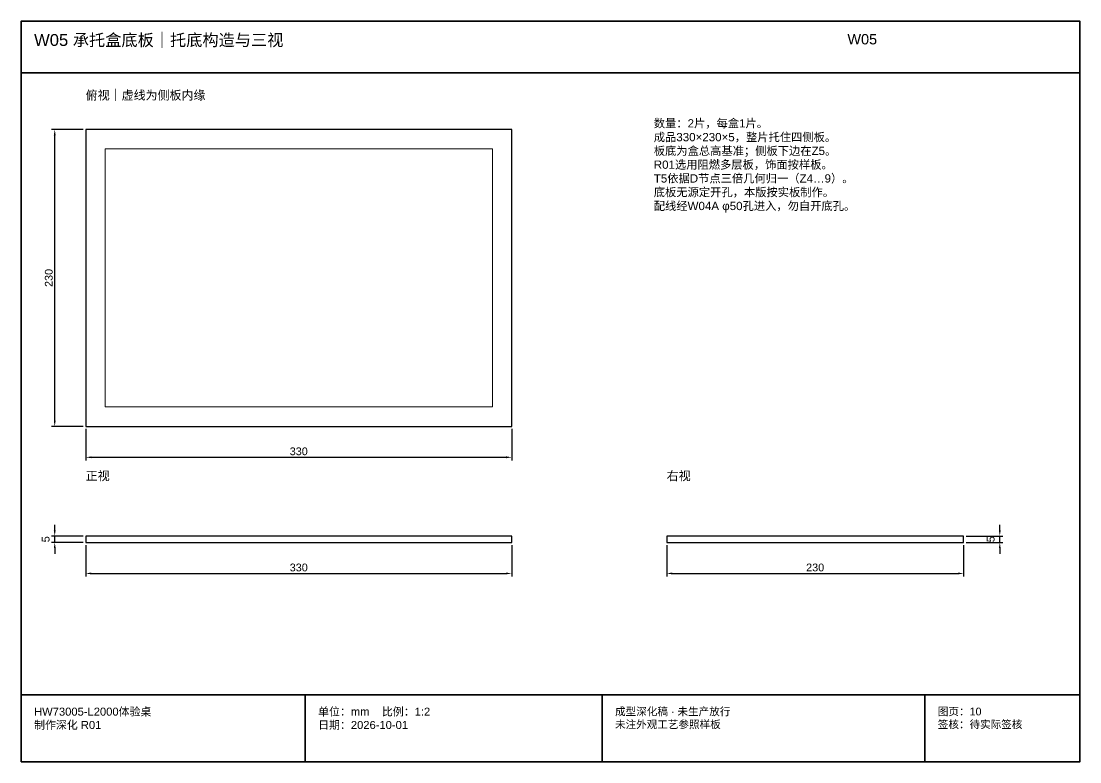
# Model space of a CAD drawing. Header units: millimetres. Extents: x 50 to 288830, y 0 to 4150.
# Drawn here: x 108010 to 108830, y 10 to 584 of the extents above; entities that cross this region are included whole.
import ezdxf

# ---------------------------------------------------------------- set-up
doc = ezdxf.new("R2010")
doc.units = ezdxf.units.MM
doc.linetypes.add('DASHED', pattern=[1.524, 1.27, -0.254])
for name, color, linetype, lineweight in [('DIM', 7, 'Continuous', 13), ('FRAME', 7, 'Continuous', 35), ('HIDDEN', 8, 'DASHED', 13), ('NOTE', 7, 'Continuous', 18), ('OUTLINE', 7, 'Continuous', 25)]:
    doc.layers.add(name, color=color, linetype=linetype, lineweight=lineweight)
doc.styles.add('CN', font='Arial Unicode.ttf')
doc.dimstyles.new('D2', dxfattribs={"dimtxt": 6, "dimasz": 4.4, "dimexe": 2.4, "dimexo": 2, "dimgap": 1.6, "dimtad": 1, "dimdsep": 46, "dimtxsty": 'CN', "dimcen": 2.5, "dimclrd": 7, "dimclre": 7, "dimclrt": 7, "dimazin": 3, "dimtfac": 1, "dimtmove": 0, "dimatfit": 3})

msp = doc.modelspace()

# ---------------------------------------------------------------- linework, layer by layer
at = {"layer": 'FRAME'}
for p, q in [((108010, 544), (108830, 544)), ((108010, 62), (108830, 62)), ((108230, 10), (108230, 62)), ((108460, 10), (108460, 62)), ((108710, 10), (108710, 62))]:
    msp.add_line(p, q, dxfattribs=at)
msp.add_lwpolyline([(108010, 10), (108830, 10), (108830, 584), (108010, 584)], close=True, dxfattribs=at)
at = {"layer": 'HIDDEN'}
msp.add_lwpolyline([(108075, 285), (108375, 285), (108375, 485), (108075, 485)], close=True, dxfattribs=at)
at = {"layer": 'OUTLINE'}
for points in [[(108060, 270), (108390, 270), (108390, 500), (108060, 500)], [(108060, 180), (108390, 180), (108390, 185), (108060, 185)], [(108510, 180), (108740, 180), (108740, 185), (108510, 185)]]:
    msp.add_lwpolyline(points, close=True, dxfattribs=at)

# ---------------------------------------------------------------- texts
at = {"layer": 'NOTE', "attachment_point": 1, "style": 'CN'}
for s, insert, char_height, width in [('W05 承托盒底板｜托底构造与三视', (108020, 574), 9.2, 620), ('W05', (108650, 574), 8, 180), ('俯视｜虚线为侧板内缘', (108060, 530), 6.8, 220), ('数量：2片，每盒1片。\\P成品330×230×5，整片托住四侧板。\\P板底为盒总高基准；侧板下边在Z5。\\PR01选用阻燃多层板，饰面按样板。\\PT5依据D节点三倍几何归一（Z4…9）。\\P底板无源定开孔，本版按实板制作。\\P配线经W04A φ50孔进入，勿自开底孔。', (108500, 508), 6.4, 300), ('正视', (108060, 235), 6.8, 220), ('右视', (108510, 235), 6.8, 220), ('HW73005-L2000体验桌\\P制作深化 R01', (108020, 52), 6.2, 200), ('单位：mm    比例：1:2\\P日期：2026-10-01', (108240, 52), 6.2, 210), ('成型深化稿 · 未生产放行\\P未注外观工艺参照样板', (108470, 52), 6, 230), ('图页：10\\P签核：待实际签核', (108720, 52), 6, 110)]:
    msp.add_mtext(s, dxfattribs=dict(at, insert=insert, char_height=char_height, width=width))

# ---------------------------------------------------------------- dimensions: what is measured, and where the dimension line sits
at = {"layer": 'DIM'}
for base, p1, p2 in [((108036, 270), (108060, 270), (108060, 500)), ((108036, 180), (108060, 180), (108060, 185)), ((108768, 180), (108740, 180), (108740, 185))]:
    msp.add_linear_dim(base=base, p1=p1, p2=p2, angle=90, dimstyle='D2', dxfattribs=at).render()
for base, p1, p2 in [((108060, 246), (108060, 270), (108390, 270)), ((108060, 156), (108060, 180), (108390, 180)), ((108510, 156), (108510, 180), (108740, 180))]:
    msp.add_linear_dim(base=base, p1=p1, p2=p2, dimstyle='D2', dxfattribs=at).render()

doc.saveas('drawing.dxf')
